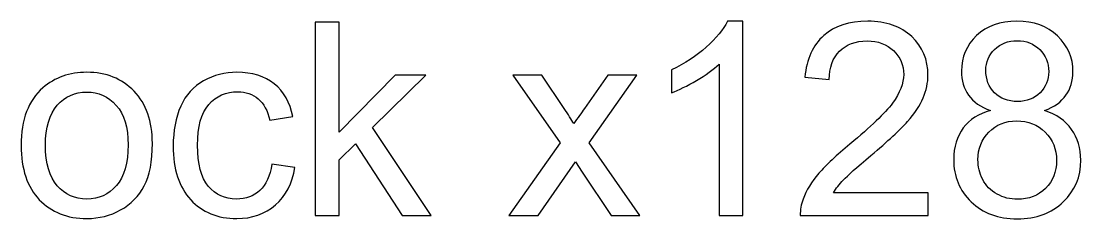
# Model space of a CAD drawing. Header units: inches. Extents: x -60.4 to -14.9, y -20.3 to 14.1.
# Drawn here: x -17.827 to -17.173, y -14.643 to -14.521 of the extents above; entities that cross this region are included whole.
import ezdxf

# ---------------------------------------------------------------- set-up
doc = ezdxf.new("R2010")
doc.units = ezdxf.units.IN
doc.header["$MEASUREMENT"] = 0
doc.layers.add('Master Desktop', color=7, linetype='Continuous', plot=False)

msp = doc.modelspace()

# ---------------------------------------------------------------- linework, layer by layer
at = {"layer": 'Master Desktop', "color": 155}
for points, knots in [([(-17.64574, -14.64091), (-17.64574, -14.64091), (-17.64574, -14.52157), (-17.64574, -14.52157), (-17.64574, -14.52157), (-17.64574, -14.52157), (-17.63108, -14.52157), (-17.63108, -14.52157), (-17.63108, -14.52157), (-17.63108, -14.52157), (-17.63108, -14.58954), (-17.63108, -14.58954), (-17.63108, -14.58954), (-17.63108, -14.58954), (-17.59641, -14.55441), (-17.59641, -14.55441), (-17.59641, -14.55441), (-17.59641, -14.55441), (-17.57746, -14.55441), (-17.57746, -14.55441), (-17.57746, -14.55441), (-17.57746, -14.55441), (-17.61046, -14.58654), (-17.61046, -14.58654), (-17.61046, -14.58654), (-17.61046, -14.58654), (-17.57413, -14.64091), (-17.57413, -14.64091), (-17.57413, -14.64091), (-17.57413, -14.64091), (-17.59219, -14.64091), (-17.59219, -14.64091), (-17.59219, -14.64091), (-17.59219, -14.64091), (-17.62091, -14.59671), (-17.62091, -14.59671), (-17.62091, -14.59671), (-17.62091, -14.59671), (-17.63108, -14.6066), (-17.63108, -14.6066), (-17.63108, -14.6066), (-17.63108, -14.6066), (-17.63108, -14.64091), (-17.63108, -14.64091), (-17.63108, -14.64091), (-17.63108, -14.64091), (-17.64574, -14.64091), (-17.64574, -14.64091)], [0, 0, 0, 0, 0.076923, 0.076923, 0.076923, 0.076923, 0.153846, 0.153846, 0.153846, 0.153846, 0.230769, 0.230769, 0.230769, 0.230769, 0.307692, 0.307692, 0.307692, 0.307692, 0.384615, 0.384615, 0.384615, 0.384615, 0.461538, 0.461538, 0.461538, 0.461538, 0.538462, 0.538462, 0.538462, 0.538462, 0.615385, 0.615385, 0.615385, 0.615385, 0.692308, 0.692308, 0.692308, 0.692308, 0.769231, 0.769231, 0.769231, 0.769231, 0.846154, 0.846154, 0.846154, 0.846154, 1, 1, 1, 1]), ([(-17.38182, -14.64091), (-17.38182, -14.64091), (-17.39649, -14.64091), (-17.39649, -14.64091), (-17.39649, -14.64091), (-17.39649, -14.64091), (-17.39649, -14.54752), (-17.39649, -14.54752), (-17.39649, -14.54752), (-17.40002, -14.55091), (-17.40466, -14.55427), (-17.41038, -14.55763), (-17.41038, -14.55763), (-17.4161, -14.56099), (-17.42127, -14.56352), (-17.42582, -14.56519), (-17.42582, -14.56519), (-17.42582, -14.56519), (-17.42582, -14.55102), (-17.42582, -14.55102), (-17.42582, -14.55102), (-17.41763, -14.54719), (-17.41046, -14.54252), (-17.40432, -14.53702), (-17.40432, -14.53702), (-17.39819, -14.53154), (-17.39382, -14.52624), (-17.39127, -14.52107), (-17.39127, -14.52107), (-17.39127, -14.52107), (-17.38182, -14.52107), (-17.38182, -14.52107), (-17.38182, -14.52107), (-17.38182, -14.52107), (-17.38182, -14.64091), (-17.38182, -14.64091)], [0, 0, 0, 0, 0.1, 0.1, 0.1, 0.1, 0.2, 0.2, 0.2, 0.2, 0.3, 0.3, 0.3, 0.3, 0.4, 0.4, 0.4, 0.4, 0.5, 0.5, 0.5, 0.5, 0.6, 0.6, 0.6, 0.6, 0.7, 0.7, 0.7, 0.7, 0.8, 0.8, 0.8, 0.8, 1, 1, 1, 1]), ([(-17.2673, -14.62691), (-17.2673, -14.62691), (-17.2673, -14.64091), (-17.2673, -14.64091), (-17.2673, -14.64091), (-17.2673, -14.64091), (-17.3463, -14.64091), (-17.3463, -14.64091), (-17.3463, -14.64091), (-17.34641, -14.63738), (-17.34582, -14.63399), (-17.34457, -14.63071), (-17.34457, -14.63071), (-17.34255, -14.62535), (-17.3393, -14.62004), (-17.33482, -14.61485), (-17.33482, -14.61485), (-17.33035, -14.60966), (-17.32396, -14.60366), (-17.31566, -14.59685), (-17.31566, -14.59685), (-17.30274, -14.58621), (-17.29396, -14.5778), (-17.28938, -14.57157), (-17.28938, -14.57157), (-17.28477, -14.56535), (-17.28246, -14.55946), (-17.28246, -14.55391), (-17.28246, -14.55391), (-17.28246, -14.5481), (-17.28455, -14.54321), (-17.28871, -14.53921), (-17.28871, -14.53921), (-17.29288, -14.53524), (-17.29832, -14.53324), (-17.30502, -14.53324), (-17.30502, -14.53324), (-17.3121, -14.53324), (-17.31777, -14.53535), (-17.32202, -14.53957), (-17.32202, -14.53957), (-17.32627, -14.54377), (-17.32841, -14.5496), (-17.32846, -14.55707), (-17.32846, -14.55707), (-17.32846, -14.55707), (-17.34346, -14.55557), (-17.34346, -14.55557), (-17.34346, -14.55557), (-17.34244, -14.54435), (-17.33855, -14.5358), (-17.33182, -14.52991), (-17.33182, -14.52991), (-17.32507, -14.52402), (-17.31605, -14.52107), (-17.30469, -14.52107), (-17.30469, -14.52107), (-17.29324, -14.52107), (-17.28416, -14.52424), (-17.27749, -14.5306), (-17.27749, -14.5306), (-17.2708, -14.53696), (-17.26746, -14.54485), (-17.26746, -14.55424), (-17.26746, -14.55424), (-17.26746, -14.55902), (-17.26844, -14.56371), (-17.27041, -14.56832), (-17.27041, -14.56832), (-17.27235, -14.57296), (-17.2756, -14.57782), (-17.28013, -14.58293), (-17.28013, -14.58293), (-17.28469, -14.58802), (-17.29221, -14.59504), (-17.30271, -14.60393), (-17.30271, -14.60393), (-17.31152, -14.61132), (-17.31719, -14.61632), (-17.31969, -14.61896), (-17.31969, -14.61896), (-17.32219, -14.6216), (-17.32424, -14.62424), (-17.32588, -14.62691), (-17.32588, -14.62691), (-17.32588, -14.62691), (-17.2673, -14.62691), (-17.2673, -14.62691)], [0, 0, 0, 0, 0.043478, 0.043478, 0.043478, 0.043478, 0.086957, 0.086957, 0.086957, 0.086957, 0.130435, 0.130435, 0.130435, 0.130435, 0.173913, 0.173913, 0.173913, 0.173913, 0.217391, 0.217391, 0.217391, 0.217391, 0.26087, 0.26087, 0.26087, 0.26087, 0.304348, 0.304348, 0.304348, 0.304348, 0.347826, 0.347826, 0.347826, 0.347826, 0.391304, 0.391304, 0.391304, 0.391304, 0.434783, 0.434783, 0.434783, 0.434783, 0.478261, 0.478261, 0.478261, 0.478261, 0.521739, 0.521739, 0.521739, 0.521739, 0.565217, 0.565217, 0.565217, 0.565217, 0.608696, 0.608696, 0.608696, 0.608696, 0.652174, 0.652174, 0.652174, 0.652174, 0.695652, 0.695652, 0.695652, 0.695652, 0.73913, 0.73913, 0.73913, 0.73913, 0.782609, 0.782609, 0.782609, 0.782609, 0.826087, 0.826087, 0.826087, 0.826087, 0.869565, 0.869565, 0.869565, 0.869565, 0.913043, 0.913043, 0.913043, 0.913043, 1, 1, 1, 1]), ([(-17.22885, -14.57621), (-17.23494, -14.57399), (-17.23944, -14.5708), (-17.24238, -14.56669), (-17.24238, -14.56669), (-17.2453, -14.56254), (-17.24677, -14.5576), (-17.24677, -14.55185), (-17.24677, -14.55185), (-17.24677, -14.54316), (-17.24366, -14.53588), (-17.23744, -14.52996), (-17.23744, -14.52996), (-17.23119, -14.52405), (-17.22291, -14.52107), (-17.21255, -14.52107), (-17.21255, -14.52107), (-17.20216, -14.52107), (-17.19377, -14.5241), (-17.18744, -14.53016), (-17.18744, -14.53016), (-17.1811, -14.53621), (-17.17794, -14.54357), (-17.17794, -14.55227), (-17.17794, -14.55227), (-17.17794, -14.5578), (-17.17938, -14.56263), (-17.18227, -14.56671), (-17.18227, -14.56671), (-17.18516, -14.57082), (-17.18955, -14.57399), (-17.19546, -14.57621), (-17.19546, -14.57621), (-17.18816, -14.5786), (-17.18263, -14.58243), (-17.17883, -14.58777), (-17.17883, -14.58777), (-17.17502, -14.59307), (-17.17311, -14.59941), (-17.17311, -14.6068), (-17.17311, -14.6068), (-17.17311, -14.61699), (-17.17672, -14.62554), (-17.18391, -14.63249), (-17.18391, -14.63249), (-17.19113, -14.63943), (-17.2006, -14.64291), (-17.21235, -14.64291), (-17.21235, -14.64291), (-17.2241, -14.64291), (-17.23357, -14.63943), (-17.2408, -14.63246), (-17.2408, -14.63246), (-17.24799, -14.62549), (-17.2516, -14.6168), (-17.2516, -14.60638), (-17.2516, -14.60638), (-17.2516, -14.59863), (-17.24963, -14.59213), (-17.24569, -14.58691), (-17.24569, -14.58691), (-17.24174, -14.58166), (-17.23613, -14.5781), (-17.22885, -14.57621)], [0, 0, 0, 0, 0.058824, 0.058824, 0.058824, 0.058824, 0.117647, 0.117647, 0.117647, 0.117647, 0.176471, 0.176471, 0.176471, 0.176471, 0.235294, 0.235294, 0.235294, 0.235294, 0.294118, 0.294118, 0.294118, 0.294118, 0.352941, 0.352941, 0.352941, 0.352941, 0.411765, 0.411765, 0.411765, 0.411765, 0.470588, 0.470588, 0.470588, 0.470588, 0.529412, 0.529412, 0.529412, 0.529412, 0.588235, 0.588235, 0.588235, 0.588235, 0.647059, 0.647059, 0.647059, 0.647059, 0.705882, 0.705882, 0.705882, 0.705882, 0.764706, 0.764706, 0.764706, 0.764706, 0.823529, 0.823529, 0.823529, 0.823529, 0.882353, 0.882353, 0.882353, 0.882353, 1, 1, 1, 1]), ([(-17.23177, -14.55132), (-17.23177, -14.55699), (-17.22996, -14.5616), (-17.22638, -14.56519), (-17.22638, -14.56519), (-17.22277, -14.56877), (-17.21805, -14.57057), (-17.21219, -14.57057), (-17.21219, -14.57057), (-17.20649, -14.57057), (-17.20188, -14.5688), (-17.1983, -14.56524), (-17.1983, -14.56524), (-17.19472, -14.56169), (-17.19294, -14.55732), (-17.19294, -14.55216), (-17.19294, -14.55216), (-17.19294, -14.54677), (-17.19477, -14.54224), (-17.19846, -14.53857), (-17.19846, -14.53857), (-17.20213, -14.53491), (-17.20677, -14.53307), (-17.21235, -14.53307), (-17.21235, -14.53307), (-17.21799, -14.53307), (-17.22263, -14.53488), (-17.2263, -14.53846), (-17.2263, -14.53846), (-17.22994, -14.54204), (-17.23177, -14.54632), (-17.23177, -14.55132)], [0, 0, 0, 0, 0.111111, 0.111111, 0.111111, 0.111111, 0.222222, 0.222222, 0.222222, 0.222222, 0.333333, 0.333333, 0.333333, 0.333333, 0.444444, 0.444444, 0.444444, 0.444444, 0.555556, 0.555556, 0.555556, 0.555556, 0.666667, 0.666667, 0.666667, 0.666667, 0.777778, 0.777778, 0.777778, 0.777778, 1, 1, 1, 1]), ([(-17.82733, -14.59766), (-17.82733, -14.58169), (-17.82288, -14.56985), (-17.81396, -14.56216), (-17.81396, -14.56216), (-17.80655, -14.55577), (-17.79746, -14.55257), (-17.78677, -14.55257), (-17.78677, -14.55257), (-17.77491, -14.55257), (-17.76519, -14.55646), (-17.75763, -14.56424), (-17.75763, -14.56424), (-17.75011, -14.57199), (-17.74633, -14.58274), (-17.74633, -14.59643), (-17.74633, -14.59643), (-17.74633, -14.60754), (-17.748, -14.61627), (-17.75133, -14.62263), (-17.75133, -14.62263), (-17.75466, -14.62899), (-17.75952, -14.63393), (-17.76591, -14.63746), (-17.76591, -14.63746), (-17.77227, -14.64099), (-17.77924, -14.64274), (-17.78677, -14.64274), (-17.78677, -14.64274), (-17.79888, -14.64274), (-17.80866, -14.63888), (-17.81613, -14.63113), (-17.81613, -14.63113), (-17.82361, -14.62338), (-17.82733, -14.61221), (-17.82733, -14.59766)], [0, 0, 0, 0, 0.1, 0.1, 0.1, 0.1, 0.2, 0.2, 0.2, 0.2, 0.3, 0.3, 0.3, 0.3, 0.4, 0.4, 0.4, 0.4, 0.5, 0.5, 0.5, 0.5, 0.6, 0.6, 0.6, 0.6, 0.7, 0.7, 0.7, 0.7, 0.8, 0.8, 0.8, 0.8, 1, 1, 1, 1]), ([(-17.67263, -14.60924), (-17.67263, -14.60924), (-17.6583, -14.61124), (-17.6583, -14.61124), (-17.6583, -14.61124), (-17.65989, -14.6211), (-17.66389, -14.6288), (-17.67036, -14.63438), (-17.67036, -14.63438), (-17.67683, -14.63996), (-17.6848, -14.64274), (-17.69422, -14.64274), (-17.69422, -14.64274), (-17.70602, -14.64274), (-17.71552, -14.63888), (-17.72269, -14.63116), (-17.72269, -14.63116), (-17.72989, -14.62343), (-17.73347, -14.61238), (-17.73347, -14.59799), (-17.73347, -14.59799), (-17.73347, -14.58866), (-17.73191, -14.58052), (-17.72883, -14.57352), (-17.72883, -14.57352), (-17.72574, -14.56654), (-17.72105, -14.5613), (-17.71472, -14.55782), (-17.71472, -14.55782), (-17.70841, -14.55432), (-17.70155, -14.55257), (-17.69411, -14.55257), (-17.69411, -14.55257), (-17.68474, -14.55257), (-17.67705, -14.55493), (-17.67111, -14.55969), (-17.67111, -14.55969), (-17.66513, -14.56443), (-17.6613, -14.57119), (-17.65963, -14.57991), (-17.65963, -14.57991), (-17.65963, -14.57991), (-17.6738, -14.58207), (-17.6738, -14.58207), (-17.6738, -14.58207), (-17.67516, -14.57627), (-17.67755, -14.57191), (-17.68102, -14.56896), (-17.68102, -14.56896), (-17.68447, -14.56604), (-17.68863, -14.56457), (-17.69352, -14.56457), (-17.69352, -14.56457), (-17.70091, -14.56457), (-17.70691, -14.56721), (-17.71155, -14.57249), (-17.71155, -14.57249), (-17.71616, -14.5778), (-17.71847, -14.58613), (-17.71847, -14.59757), (-17.71847, -14.59757), (-17.71847, -14.60919), (-17.71624, -14.6176), (-17.7118, -14.62285), (-17.7118, -14.62285), (-17.70733, -14.6281), (-17.70152, -14.63074), (-17.69439, -14.63074), (-17.69439, -14.63074), (-17.68861, -14.63074), (-17.6838, -14.62899), (-17.67997, -14.62546), (-17.67997, -14.62546), (-17.67611, -14.62196), (-17.67366, -14.61654), (-17.67263, -14.60924)], [0, 0, 0, 0, 0.05, 0.05, 0.05, 0.05, 0.1, 0.1, 0.1, 0.1, 0.15, 0.15, 0.15, 0.15, 0.2, 0.2, 0.2, 0.2, 0.25, 0.25, 0.25, 0.25, 0.3, 0.3, 0.3, 0.3, 0.35, 0.35, 0.35, 0.35, 0.4, 0.4, 0.4, 0.4, 0.45, 0.45, 0.45, 0.45, 0.5, 0.5, 0.5, 0.5, 0.55, 0.55, 0.55, 0.55, 0.6, 0.6, 0.6, 0.6, 0.65, 0.65, 0.65, 0.65, 0.7, 0.7, 0.7, 0.7, 0.75, 0.75, 0.75, 0.75, 0.8, 0.8, 0.8, 0.8, 0.85, 0.85, 0.85, 0.85, 0.9, 0.9, 0.9, 0.9, 1, 1, 1, 1]), ([(-17.52616, -14.64091), (-17.52616, -14.64091), (-17.49457, -14.5961), (-17.49457, -14.5961), (-17.49457, -14.5961), (-17.49457, -14.5961), (-17.52382, -14.55441), (-17.52382, -14.55441), (-17.52382, -14.55441), (-17.52382, -14.55441), (-17.5058, -14.55441), (-17.5058, -14.55441), (-17.5058, -14.55441), (-17.5058, -14.55441), (-17.49213, -14.57482), (-17.49213, -14.57482), (-17.49213, -14.57482), (-17.4896, -14.57866), (-17.4876, -14.58177), (-17.48619, -14.58421), (-17.48619, -14.58421), (-17.48371, -14.58074), (-17.48152, -14.5776), (-17.47955, -14.5748), (-17.47955, -14.5748), (-17.47955, -14.5748), (-17.46516, -14.55441), (-17.46516, -14.55441), (-17.46516, -14.55441), (-17.46516, -14.55441), (-17.44724, -14.55441), (-17.44724, -14.55441), (-17.44724, -14.55441), (-17.44724, -14.55441), (-17.47666, -14.5961), (-17.47666, -14.5961), (-17.47666, -14.5961), (-17.47666, -14.5961), (-17.44532, -14.64091), (-17.44532, -14.64091), (-17.44532, -14.64091), (-17.44532, -14.64091), (-17.46316, -14.64091), (-17.46316, -14.64091), (-17.46316, -14.64091), (-17.46316, -14.64091), (-17.48105, -14.61424), (-17.48105, -14.61424), (-17.48105, -14.61424), (-17.48105, -14.61424), (-17.48513, -14.60782), (-17.48513, -14.60782), (-17.48513, -14.60782), (-17.48513, -14.60782), (-17.50824, -14.64091), (-17.50824, -14.64091), (-17.50824, -14.64091), (-17.50824, -14.64091), (-17.52616, -14.64091), (-17.52616, -14.64091)], [0, 0, 0, 0, 0.0625, 0.0625, 0.0625, 0.0625, 0.125, 0.125, 0.125, 0.125, 0.1875, 0.1875, 0.1875, 0.1875, 0.25, 0.25, 0.25, 0.25, 0.3125, 0.3125, 0.3125, 0.3125, 0.375, 0.375, 0.375, 0.375, 0.4375, 0.4375, 0.4375, 0.4375, 0.5, 0.5, 0.5, 0.5, 0.5625, 0.5625, 0.5625, 0.5625, 0.625, 0.625, 0.625, 0.625, 0.6875, 0.6875, 0.6875, 0.6875, 0.75, 0.75, 0.75, 0.75, 0.8125, 0.8125, 0.8125, 0.8125, 0.875, 0.875, 0.875, 0.875, 1, 1, 1, 1]), ([(-17.81233, -14.59769), (-17.81233, -14.60874), (-17.80991, -14.61702), (-17.80508, -14.62249), (-17.80508, -14.62249), (-17.80022, -14.62799), (-17.79413, -14.63074), (-17.78677, -14.63074), (-17.78677, -14.63074), (-17.77949, -14.63074), (-17.77344, -14.62799), (-17.76858, -14.62246), (-17.76858, -14.62246), (-17.76374, -14.61693), (-17.76133, -14.60852), (-17.76133, -14.59721), (-17.76133, -14.59721), (-17.76133, -14.58654), (-17.76377, -14.57846), (-17.76863, -14.57299), (-17.76863, -14.57299), (-17.77349, -14.56749), (-17.77955, -14.56474), (-17.78677, -14.56474), (-17.78677, -14.56474), (-17.79413, -14.56474), (-17.80022, -14.56746), (-17.80508, -14.57293), (-17.80508, -14.57293), (-17.80991, -14.57841), (-17.81233, -14.58666), (-17.81233, -14.59769)], [0, 0, 0, 0, 0.111111, 0.111111, 0.111111, 0.111111, 0.222222, 0.222222, 0.222222, 0.222222, 0.333333, 0.333333, 0.333333, 0.333333, 0.444444, 0.444444, 0.444444, 0.444444, 0.555556, 0.555556, 0.555556, 0.555556, 0.666667, 0.666667, 0.666667, 0.666667, 0.777778, 0.777778, 0.777778, 0.777778, 1, 1, 1, 1]), ([(-17.2366, -14.60649), (-17.2366, -14.61069), (-17.23563, -14.61471), (-17.23369, -14.61863), (-17.23369, -14.61863), (-17.23174, -14.62252), (-17.2288, -14.62554), (-17.22485, -14.62769), (-17.22485, -14.62769), (-17.22094, -14.62982), (-17.21672, -14.63091), (-17.21224, -14.63091), (-17.21224, -14.63091), (-17.20519, -14.63091), (-17.19941, -14.62866), (-17.19488, -14.62416), (-17.19488, -14.62416), (-17.19035, -14.61966), (-17.1881, -14.61393), (-17.1881, -14.60699), (-17.1881, -14.60699), (-17.1881, -14.59993), (-17.19044, -14.5941), (-17.19507, -14.58949), (-17.19507, -14.58949), (-17.19974, -14.58488), (-17.20563, -14.58257), (-17.21272, -14.58257), (-17.21272, -14.58257), (-17.21966, -14.58257), (-17.22535, -14.58485), (-17.22985, -14.58941), (-17.22985, -14.58941), (-17.23435, -14.59396), (-17.2366, -14.59966), (-17.2366, -14.60649)], [0, 0, 0, 0, 0.1, 0.1, 0.1, 0.1, 0.2, 0.2, 0.2, 0.2, 0.3, 0.3, 0.3, 0.3, 0.4, 0.4, 0.4, 0.4, 0.5, 0.5, 0.5, 0.5, 0.6, 0.6, 0.6, 0.6, 0.7, 0.7, 0.7, 0.7, 0.8, 0.8, 0.8, 0.8, 1, 1, 1, 1])]:
    msp.add_open_spline(points, degree=3, knots=knots, dxfattribs=at)

doc.saveas('drawing.dxf')
